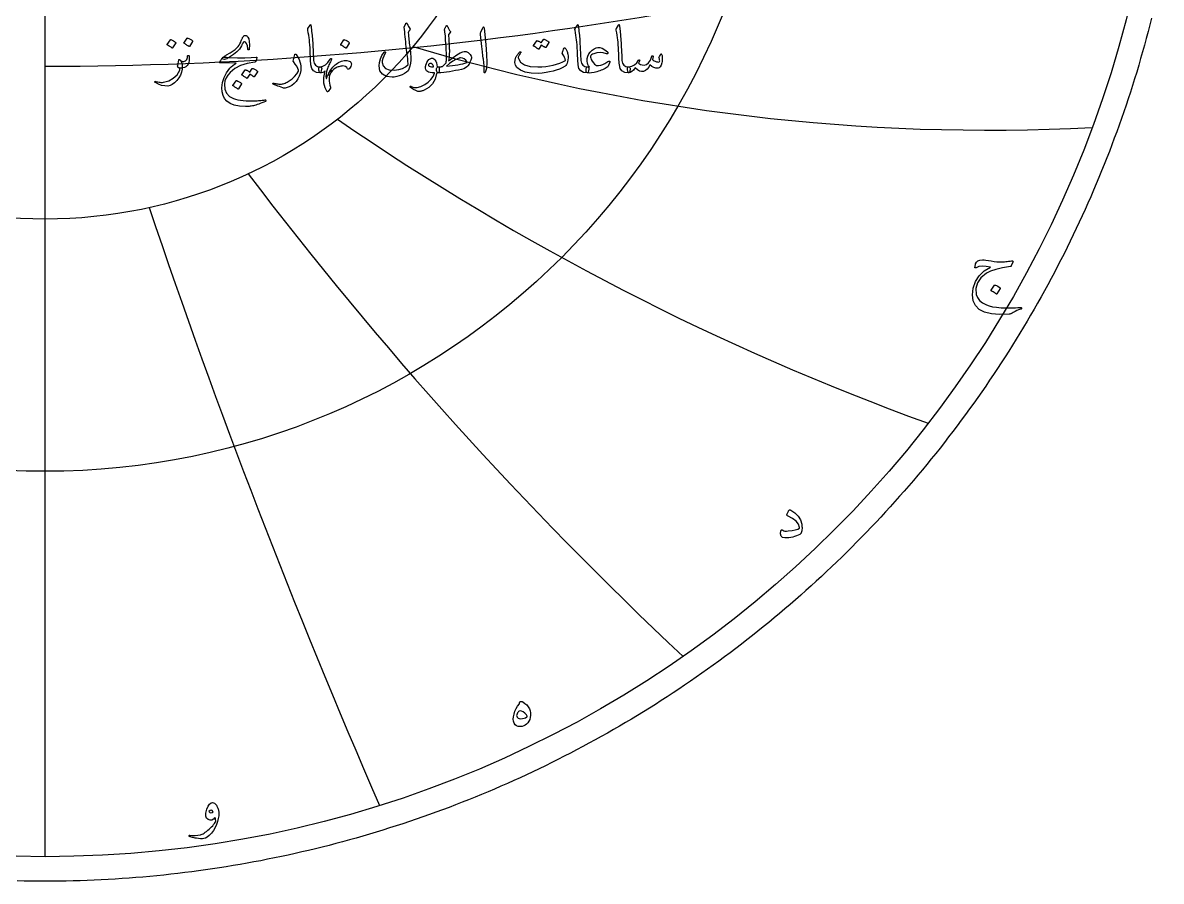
# Model space of a CAD drawing. Header units: millimetres. Extents: x -68 to 68, y -68 to 70.
# Drawn here: x -1.3 to 67, y -68.5 to -16.9 of the extents above; entities that cross this region are included whole.
import ezdxf

# ---------------------------------------------------------------- set-up
doc = ezdxf.new("R2010")
doc.units = ezdxf.units.MM
for name, color, linetype in [('CUT_OUTER', 1, 'Continuous'), ('ENGRAVE', 7, 'Continuous'), ('ENGRAVE_FINE', 8, 'Continuous'), ('TEXT', 5, 'Continuous')]:
    doc.layers.add(name, color=color, linetype=linetype)

msp = doc.modelspace()

# ---------------------------------------------------------------- linework, layer by layer
at = {"layer": 'CUT_OUTER'}
msp.add_lwpolyline([(66.4229, -16.6381), (66.3196, -17.0453), (66.2137, -17.4519), (66.1054, -17.8579), (65.9946, -18.2632), (65.8813, -18.6677), (65.7655, -19.0716), (65.6472, -19.4748), (65.5265, -19.8772), (65.4033, -20.2789), (65.2776, -20.6799), (65.1495, -21.08), (65.0189, -21.4794), (64.8859, -21.8779), (64.7505, -22.2756), (64.6126, -22.6725), (64.4722, -23.0685), (64.3295, -23.4637), (64.1843, -23.858), (64.0367, -24.2513), (63.8867, -24.6438), (63.7343, -25.0354), (63.5795, -25.4259), (63.4222, -25.8156), (63.2627, -26.2042), (63.1007, -26.5919), (62.9363, -26.9786), (62.7696, -27.3643), (62.6005, -27.7489), (62.4291, -28.1325), (62.2553, -28.515), (62.0791, -28.8965), (61.9007, -29.2768), (61.7199, -29.6561), (61.5367, -30.0342), (61.3513, -30.4113), (61.1635, -30.7871), (60.9735, -31.1618), (60.7811, -31.5354), (60.5865, -31.9077), (60.3896, -32.2789), (60.1904, -32.6488), (59.9889, -33.0175), (59.7852, -33.385), (59.5792, -33.7512), (59.371, -34.1161), (59.1605, -34.4798), (58.9479, -34.8421), (58.733, -35.2032), (58.5159, -35.5629), (58.2965, -35.9213), (58.075, -36.2783), (57.8513, -36.634), (57.6255, -36.9882), (57.3974, -37.3411), (57.1672, -37.6926), (56.9349, -38.0427), (56.7004, -38.3913), (56.4638, -38.7385), (56.225, -39.0842), (55.9841, -39.4285), (55.7411, -39.7712), (55.4961, -40.1125), (55.2489, -40.4523), (54.9996, -40.7905), (54.7483, -41.1272), (54.4949, -41.4624), (54.2395, -41.796), (53.982, -42.128), (53.7225, -42.4584), (53.461, -42.7873), (53.1974, -43.1145), (52.9319, -43.4401), (52.6644, -43.764), (52.3948, -44.0864), (52.1233, -44.407), (51.8499, -44.726), (51.5745, -45.0433), (51.2971, -45.3589), (51.0178, -45.6728), (50.7366, -45.985), (50.4535, -46.2954), (50.1685, -46.6042), (49.8816, -46.9111), (49.5928, -47.2163), (49.3022, -47.5197), (49.0097, -47.8213), (48.7153, -48.1211), (48.4191, -48.4191), (48.1211, -48.7153), (47.8213, -49.0097), (47.5197, -49.3022), (47.2163, -49.5928), (46.9111, -49.8816), (46.6042, -50.1685), (46.2954, -50.4535), (45.985, -50.7366), (45.6728, -51.0178), (45.3589, -51.2971), (45.0433, -51.5745), (44.726, -51.8499), (44.407, -52.1233), (44.0864, -52.3948), (43.764, -52.6644), (43.4401, -52.9319), (43.1145, -53.1974), (42.7873, -53.461), (42.4584, -53.7225), (42.128, -53.982), (41.796, -54.2395), (41.4624, -54.4949), (41.1272, -54.7483), (40.7905, -54.9996), (40.4523, -55.2489), (40.1125, -55.4961), (39.7712, -55.7411), (39.4285, -55.9841), (39.0842, -56.225), (38.7385, -56.4638), (38.3913, -56.7004), (38.0427, -56.9349), (37.6926, -57.1672), (37.3411, -57.3974), (36.9882, -57.6255), (36.634, -57.8513), (36.2783, -58.075), (35.9213, -58.2965), (35.5629, -58.5159), (35.2032, -58.733), (34.8421, -58.9479), (34.4798, -59.1605), (34.1161, -59.371), (33.7512, -59.5792), (33.385, -59.7852), (33.0175, -59.9889), (32.6488, -60.1904), (32.2789, -60.3896), (31.9077, -60.5865), (31.5354, -60.7811), (31.1618, -60.9735), (30.7871, -61.1635), (30.4113, -61.3513), (30.0342, -61.5367), (29.6561, -61.7199), (29.2768, -61.9007), (28.8965, -62.0791), (28.515, -62.2553), (28.1325, -62.4291), (27.7489, -62.6005), (27.3643, -62.7696), (26.9786, -62.9363), (26.5919, -63.1007), (26.2042, -63.2627), (25.8156, -63.4222), (25.4259, -63.5795), (25.0354, -63.7343), (24.6438, -63.8867), (24.2513, -64.0367), (23.858, -64.1843), (23.4637, -64.3295), (23.0685, -64.4722), (22.6725, -64.6126), (22.2756, -64.7505), (21.8779, -64.8859), (21.4794, -65.0189), (21.08, -65.1495), (20.6799, -65.2776), (20.2789, -65.4033), (19.8772, -65.5265), (19.4748, -65.6472), (19.0716, -65.7655), (18.6677, -65.8813), (18.2632, -65.9946), (17.8579, -66.1054), (17.4519, -66.2137), (17.0453, -66.3196), (16.6381, -66.4229), (16.2302, -66.5237), (15.8217, -66.6221), (15.4126, -66.7179), (15.003, -66.8112), (14.5927, -66.902), (14.182, -66.9903), (13.7706, -67.076), (13.3588, -67.1593), (12.9465, -67.24), (12.5337, -67.3181), (12.1204, -67.3938), (11.7066, -67.4669), (11.2924, -67.5374), (10.8778, -67.6055), (10.4628, -67.6709), (10.0474, -67.7339), (9.6316, -67.7942), (9.2154, -67.8521), (8.7989, -67.9073), (8.3821, -67.96), (7.9649, -68.0102), (7.5475, -68.0578), (7.1297, -68.1028), (6.7117, -68.1453), (6.2935, -68.1852), (5.875, -68.2225), (5.4563, -68.2573), (5.0373, -68.2895), (4.6182, -68.3191), (4.1989, -68.3461), (3.7795, -68.3706), (3.3599, -68.3925), (2.9402, -68.4118), (2.5204, -68.4286), (2.1005, -68.4428), (1.6805, -68.4544), (1.2604, -68.4634), (0.8403, -68.4698), (0.4202, -68.4737), (0, -68.475), (-0.4202, -68.4737), (-0.8403, -68.4698), (-1.2604, -68.4634), (-1.6805, -68.4544)], dxfattribs=at)
at = {"layer": 'ENGRAVE'}
for points in [[(0, -67), (0, 67)], [(0, -67), (0, 67)], [(0, -67), (0, -28.7086)], [(0, -67), (0, -28.7086)]]:
    msp.add_lwpolyline(points, dxfattribs=at)
for radius in [67, 43.8575, 28.7086]:
    msp.add_circle((0, 0), radius, dxfattribs=at)
for centre, radius, start, end in [((56.6301, 98.0861), 121.4551, 253.472045, 272.936249), ((106.5579, 106.5579), 156.948, 235.453413, 250.051566), ((195.4652, 112.8519), 229.9254, 217.146724, 226.878826), ((435.6332, 116.7276), 453.1281, 198.629219, 203.495269)]:
    msp.add_arc(centre, radius, start, end, dxfattribs=at)
at = {"layer": 'ENGRAVE_FINE'}
msp.add_arc((0, 198.8748), 218.4014, 270, 287.690147, dxfattribs=at)
at = {"layer": 'TEXT'}
for points in [[(15.9085, -17.0572), (15.9163, -17.0452), (15.9235, -17.0372), (15.9302, -17.0332), (15.9365, -17.0332), (15.946, -17.0385), (15.9544, -17.0542), (15.9619, -17.0804), (15.9684, -17.1171), (16.0013, -17.4152), (16.0283, -17.6909), (16.0492, -17.9442), (16.0642, -18.1749), (16.0738, -18.3723), (16.0827, -18.5492), (16.0908, -18.7056), (16.0981, -18.8416), (16.1045, -18.9571), (16.1096, -19.0522), (16.1135, -19.1268), (16.1161, -19.1809), (16.1515, -19.3431), (16.2299, -19.4623), (16.3511, -19.5387), (16.5153, -19.5721), (16.561, -19.5841), (16.5902, -19.612), (16.6029, -19.6559), (16.5991, -19.7158), (16.5804, -19.8101), (16.5602, -19.8775), (16.5385, -19.9179), (16.5153, -19.9314), (16.2843, -19.901), (16.1141, -19.8096), (16.0048, -19.6574), (15.9564, -19.4444), (15.9488, -19.3425), (15.942, -19.2403), (15.9358, -19.1379), (15.9305, -19.0352), (15.9256, -18.9323), (15.921, -18.8291), (15.9166, -18.7257), (15.9125, -18.622), (15.905, -18.4243), (15.8946, -18.2463), (15.8811, -18.088), (15.8646, -17.9494), (15.8452, -17.8163), (15.8227, -17.6745), (15.7973, -17.5239), (15.7688, -17.3646), (15.7651, -17.3359), (15.7658, -17.3097), (15.7711, -17.286), (15.7808, -17.2648)], [(21.6489, -16.9614), (21.6559, -16.9492), (21.6649, -16.9404), (21.6759, -16.9352), (21.6889, -16.9334), (21.7018, -16.9357), (21.7128, -16.9424), (21.7218, -16.9537), (21.7288, -16.9694), (21.7659, -17.0609), (21.8056, -17.14), (21.8478, -17.2066), (21.8924, -17.2608), (21.9057, -17.2802), (21.9094, -17.3027), (21.9037, -17.3282), (21.8884, -17.3566), (21.8787, -17.3703), (21.8695, -17.3835), (21.8608, -17.3963), (21.8525, -17.4085), (21.8448, -17.42), (21.8376, -17.4304), (21.8308, -17.4399), (21.8246, -17.4484), (21.8141, -17.4639), (21.8066, -17.4823), (21.8021, -17.5038), (21.8006, -17.5282), (21.8054, -17.5972), (21.8116, -17.6725), (21.8193, -17.7539), (21.8286, -17.8416), (21.839, -17.9355), (21.8505, -18.0357), (21.863, -18.1421), (21.8765, -18.2548), (21.8916, -18.3672), (21.9049, -18.4728), (21.9165, -18.5718), (21.9264, -18.664), (21.9347, -18.7497), (21.9418, -18.8291), (21.9477, -18.9023), (21.9523, -18.9693), (21.9576, -19.1677), (21.9413, -19.3556), (21.9037, -19.5329), (21.8445, -19.6999), (21.7869, -19.7979), (21.6978, -19.8885), (21.5773, -19.9716), (21.4254, -20.0472), (21.2607, -20.1098), (21.106, -20.1539), (20.9613, -20.1796), (20.8266, -20.1869), (20.4893, -20.1405), (20.2478, -20.0132), (20.1021, -19.8051), (20.0522, -19.5162), (20.0696, -19.3009), (20.126, -19.0901), (20.2213, -18.8838), (20.3555, -18.6819), (20.3658, -18.6702), (20.3765, -18.663), (20.3877, -18.6602), (20.3995, -18.662), (20.4119, -18.6667), (20.4214, -18.6729), (20.4279, -18.6807), (20.4314, -18.6899), (20.4339, -18.7036), (20.4334, -18.7168), (20.4299, -18.7296), (20.4234, -18.7418), (20.3318, -18.9202), (20.2687, -19.0721), (20.234, -19.1976), (20.2278, -19.2967), (20.2944, -19.51), (20.4384, -19.6589), (20.6597, -19.7435), (20.9583, -19.7637), (21.2275, -19.7345), (21.4563, -19.6669), (21.6447, -19.5609), (21.7926, -19.4164), (21.7895, -19.3467), (21.7842, -19.2652), (21.7765, -19.1721), (21.7667, -19.0671), (21.7543, -18.9502), (21.7392, -18.8211), (21.7214, -18.6798), (21.7008, -18.5262), (21.6814, -18.3678), (21.6629, -18.2119), (21.6454, -18.0584), (21.629, -17.9075), (21.6138, -17.759), (21.6, -17.6131), (21.5878, -17.4696), (21.5771, -17.3286), (21.5611, -17.1929), (21.5619, -17.1775), (21.5641, -17.163), (21.5678, -17.1495), (21.5731, -17.137)], [(24.084, -17.1051), (24.0935, -17.0949), (24.102, -17.0881), (24.1095, -17.0849), (24.1159, -17.0851), (24.1237, -17.0886), (24.1309, -17.0951), (24.1377, -17.1046), (24.1439, -17.1171), (24.1692, -17.171), (24.1933, -17.2209), (24.2161, -17.2668), (24.2377, -17.3087), (24.2583, -17.3461), (24.2781, -17.3785), (24.2972, -17.406), (24.3155, -17.4284), (24.329, -17.4469), (24.3335, -17.4664), (24.329, -17.4868), (24.3155, -17.5083), (24.2357, -17.6081), (24.2255, -17.6253), (24.2187, -17.645), (24.2155, -17.6672), (24.2157, -17.6919), (24.2287, -17.8803), (24.2397, -18.0462), (24.2487, -18.1897), (24.2557, -18.3107), (24.2609, -18.4095), (24.2646, -18.4863), (24.2669, -18.5412), (24.2676, -18.5741), (24.2668, -18.6714), (24.2641, -18.7638), (24.2598, -18.8511), (24.2537, -18.9334), (24.2461, -19.0108), (24.2372, -19.0831), (24.2271, -19.1505), (24.2157, -19.2128), (24.4869, -19.0053), (24.7217, -18.8456), (24.9201, -18.7338), (25.082, -18.6699), (25.1541, -18.653), (25.2187, -18.646), (25.2759, -18.649), (25.3255, -18.662), (25.3956, -18.6984), (25.4622, -18.7558), (25.5254, -18.8341), (25.585, -18.9334), (25.5942, -18.9571), (25.598, -18.9843), (25.5962, -19.015), (25.589, -19.0492), (25.5493, -19.1719), (25.5021, -19.2887), (25.4475, -19.3995), (25.3854, -19.5043), (25.325, -19.5716), (25.2397, -19.63), (25.1294, -19.6794), (24.9942, -19.7198), (24.8132, -19.7599), (24.6334, -19.7962), (24.4549, -19.8287), (24.2776, -19.8575), (24.1019, -19.8824), (23.9278, -19.9029), (23.7556, -19.9193), (23.585, -19.9314), (23.5658, -19.9259), (23.5481, -19.9094), (23.5319, -19.882), (23.5172, -19.8436), (23.5042, -19.7964), (23.4972, -19.7508), (23.4962, -19.7066), (23.5012, -19.6639), (23.5124, -19.6268), (23.5301, -19.5991), (23.5543, -19.5809), (23.585, -19.5721), (23.6258, -19.5699), (23.6644, -19.5671), (23.7007, -19.5639), (23.7347, -19.5601), (23.7665, -19.5564), (23.7961, -19.5532), (23.8234, -19.5504), (23.8485, -19.5482), (24.072, -19.3326), (24.074, -19.3232), (24.076, -19.3111), (24.078, -19.2963), (24.08, -19.2787), (24.082, -19.2584), (24.084, -19.2353), (24.086, -19.2095), (24.088, -19.1809), (24.0898, -19.1498), (24.091, -19.1165), (24.0917, -19.081), (24.092, -19.0432), (24.092, -19.0034), (24.092, -18.9619), (24.092, -18.9186), (24.092, -18.8735), (24.0915, -18.8226), (24.09, -18.7618), (24.0875, -18.6909), (24.084, -18.6101), (24.0795, -18.5197), (24.074, -18.4204), (24.0675, -18.3122), (24.0601, -18.1949), (24.0428, -17.9347), (24.0271, -17.7288), (24.0129, -17.5774), (24.0002, -17.4803), (23.99, -17.418), (23.9832, -17.3706), (23.98, -17.3381), (23.9802, -17.3207), (23.9923, -17.2877), (24.0047, -17.2568), (24.0173, -17.2279), (24.0301, -17.2009), (24.0432, -17.1755), (24.0566, -17.151), (24.0702, -17.1276), (24.084, -17.1051)], [(31.9521, -17.0572), (31.9599, -17.0452), (31.9671, -17.0372), (31.9738, -17.0332), (31.9801, -17.0332), (31.9895, -17.0385), (31.998, -17.0542), (32.0055, -17.0804), (32.012, -17.1171), (32.0449, -17.4152), (32.0719, -17.6909), (32.0928, -17.9442), (32.1078, -18.1749), (32.1174, -18.3723), (32.1263, -18.5492), (32.1344, -18.7056), (32.1417, -18.8416), (32.1481, -18.9571), (32.1532, -19.0522), (32.1571, -19.1268), (32.1597, -19.1809), (32.1951, -19.3431), (32.2735, -19.4623), (32.3947, -19.5387), (32.5589, -19.5721), (32.6045, -19.5841), (32.6337, -19.612), (32.6465, -19.6559), (32.6427, -19.7158), (32.624, -19.8101), (32.6038, -19.8775), (32.5821, -19.9179), (32.5589, -19.9314), (32.3279, -19.901), (32.1577, -19.8096), (32.0484, -19.6574), (32, -19.4444), (31.9924, -19.3425), (31.9855, -19.2403), (31.9794, -19.1379), (31.9741, -19.0352), (31.9692, -18.9323), (31.9646, -18.8291), (31.9602, -18.7257), (31.9561, -18.622), (31.9486, -18.4243), (31.9381, -18.2463), (31.9247, -18.088), (31.9082, -17.9494), (31.8887, -17.8163), (31.8663, -17.6745), (31.8408, -17.5239), (31.8124, -17.3646), (31.8087, -17.3359), (31.8094, -17.3097), (31.8146, -17.286), (31.8244, -17.2648)], [(34.4231, -17.0572), (34.4309, -17.0452), (34.4381, -17.0372), (34.4448, -17.0332), (34.4511, -17.0332), (34.4605, -17.0385), (34.469, -17.0542), (34.4765, -17.0804), (34.483, -17.1171), (34.5159, -17.4152), (34.5429, -17.6909), (34.5638, -17.9442), (34.5788, -18.1749), (34.5884, -18.3723), (34.5973, -18.5492), (34.6054, -18.7056), (34.6127, -18.8416), (34.6191, -18.9571), (34.6242, -19.0522), (34.6281, -19.1268), (34.6307, -19.1809), (34.6661, -19.3431), (34.7445, -19.4623), (34.8657, -19.5387), (35.0299, -19.5721), (35.0756, -19.5841), (35.1047, -19.612), (35.1175, -19.6559), (35.1137, -19.7158), (35.095, -19.8101), (35.0748, -19.8775), (35.0531, -19.9179), (35.0299, -19.9314), (34.7989, -19.901), (34.6287, -19.8096), (34.5194, -19.6574), (34.471, -19.4444), (34.4634, -19.3425), (34.4566, -19.2403), (34.4504, -19.1379), (34.4451, -19.0352), (34.4402, -18.9323), (34.4356, -18.8291), (34.4312, -18.7257), (34.4271, -18.622), (34.4196, -18.4243), (34.4092, -18.2463), (34.3957, -18.088), (34.3792, -17.9494), (34.3598, -17.8163), (34.3373, -17.6745), (34.3118, -17.5239), (34.2834, -17.3646), (34.2797, -17.3359), (34.2804, -17.3097), (34.2857, -17.286), (34.2954, -17.2648)], [(10.6112, -19.0691), (10.6349, -19.0413), (10.6621, -19.0137), (10.6928, -18.9864), (10.727, -18.9594), (10.7647, -18.9323), (10.8058, -18.905), (10.8505, -18.8774), (10.8986, -18.8496), (11.1122, -18.7233), (11.2859, -18.6121), (11.4196, -18.5158), (11.5134, -18.4344), (11.586, -18.3543), (11.6481, -18.2697), (11.6998, -18.1807), (11.7409, -18.0871), (11.7588, -18.0403), (11.7764, -17.9958), (11.7937, -17.9535), (11.8108, -17.9135), (11.8274, -17.8762), (11.8432, -17.8421), (11.8583, -17.8113), (11.8727, -17.7837), (11.9044, -17.7366), (11.9395, -17.7029), (11.9782, -17.6827), (12.0204, -17.6759), (12.0615, -17.6827), (12.1012, -17.7029), (12.1394, -17.7366), (12.1761, -17.7837), (12.2217, -17.8915), (12.2509, -18.0472), (12.2636, -18.2508), (12.2599, -18.5023), (12.2574, -18.525), (12.2499, -18.5412), (12.2374, -18.5509), (12.22, -18.5542), (12.202, -18.5507), (12.188, -18.5402), (12.1781, -18.5227), (12.1721, -18.4983), (12.1414, -18.3062), (12.0972, -18.169), (12.0396, -18.0866), (11.9685, -18.0592), (11.9503, -18.0624), (11.9316, -18.0721), (11.9124, -18.0884), (11.8926, -18.1111), (11.8839, -18.1247), (11.8737, -18.1415), (11.862, -18.1616), (11.8487, -18.1849), (11.834, -18.2115), (11.8178, -18.2413), (11.8001, -18.2744), (11.7809, -18.3107), (11.6666, -18.4978), (11.5114, -18.6719), (11.3153, -18.8331), (11.0783, -18.9813), (11.0758, -18.9828), (11.0683, -18.9873), (11.0558, -18.9948), (11.0384, -19.0053), (11.0159, -19.0187), (10.9885, -19.0352), (10.956, -19.0547), (10.9186, -19.0771), (10.8395, -19.1125), (10.7619, -19.123), (10.6858, -19.1086), (10.6112, -19.0691)], [(26.2516, -17.2568), (26.2898, -17.1829), (26.3205, -17.157), (26.3437, -17.179), (26.3594, -17.2488), (26.4512, -18.2268), (26.5059, -18.8271), (26.5181, -19.3067), (26.4879, -19.6654), (26.4153, -19.9034), (26.4021, -19.9229), (26.3904, -19.9334), (26.3801, -19.9349), (26.3714, -19.9274), (26.3644, -19.9157), (26.3594, -19.9005), (26.3564, -19.8817), (26.3554, -19.8595), (26.3554, -19.6866), (26.3474, -19.5033), (26.3315, -19.3094), (26.3075, -19.1051), (26.3023, -19.0517), (26.2866, -18.9075), (26.2604, -18.6724), (26.2237, -18.3466), (26.1359, -17.6241), (26.1339, -17.5856), (26.1359, -17.5502), (26.1419, -17.5178), (26.1518, -17.4883)], [(7.5215, -17.9394), (7.5265, -17.9344), (7.5334, -17.9314), (7.5424, -17.9304), (7.5534, -17.9314), (7.631, -17.9629), (7.7041, -18.0013), (7.7727, -18.0467), (7.8368, -18.0991), (7.8431, -18.1071), (7.8458, -18.1151), (7.8451, -18.123), (7.8408, -18.131), (7.6532, -18.4344), (7.6462, -18.4417), (7.6372, -18.4434), (7.6263, -18.4397), (7.6133, -18.4304), (7.6021, -18.4224), (7.5843, -18.4105), (7.5601, -18.3945), (7.5295, -18.3745), (7.4918, -18.3506), (7.4466, -18.3226), (7.394, -18.2907), (7.3339, -18.2548), (7.3259, -18.2488), (7.3219, -18.2428), (7.3219, -18.2368), (7.3259, -18.2308)], [(8.5274, -17.8436), (8.5324, -17.8386), (8.5394, -17.8356), (8.5484, -17.8346), (8.5594, -17.8356), (8.637, -17.8671), (8.7101, -17.9055), (8.7787, -17.9509), (8.8428, -18.0033), (8.849, -18.0113), (8.8518, -18.0193), (8.851, -18.0272), (8.8468, -18.0352), (8.6592, -18.3386), (8.6522, -18.3458), (8.6432, -18.3476), (8.6322, -18.3438), (8.6193, -18.3346), (8.608, -18.3266), (8.5903, -18.3147), (8.5661, -18.2987), (8.5354, -18.2787), (8.4977, -18.2548), (8.4526, -18.2268), (8.3999, -18.1949), (8.3398, -18.159), (8.3318, -18.153), (8.3278, -18.147), (8.3278, -18.141), (8.3318, -18.135)], [(17.9404, -17.9434), (17.9454, -17.9384), (17.9524, -17.9354), (17.9614, -17.9344), (17.9724, -17.9354), (18.05, -17.9669), (18.1231, -18.0053), (18.1917, -18.0507), (18.2558, -18.1031), (18.262, -18.1111), (18.2648, -18.1191), (18.264, -18.127), (18.2598, -18.135), (18.0722, -18.4384), (18.0652, -18.4456), (18.0562, -18.4474), (18.0452, -18.4436), (18.0322, -18.4344), (18.021, -18.4264), (18.0033, -18.4145), (17.9791, -18.3985), (17.9484, -18.3785), (17.9107, -18.3546), (17.8656, -18.3266), (17.8129, -18.2947), (17.7528, -18.2588), (17.7448, -18.2528), (17.7408, -18.2468), (17.7408, -18.2408), (17.7448, -18.2348)], [(31.2256, -18.4464), (31.2524, -18.4801), (31.277, -18.5172), (31.2993, -18.5579), (31.3194, -18.6021), (31.3372, -18.6495), (31.3528, -18.6999), (31.3662, -18.7533), (31.3773, -18.8097), (31.3917, -18.9229), (31.3952, -19.0352), (31.3878, -19.1465), (31.3693, -19.2568), (31.3414, -19.3551), (31.3054, -19.4344), (31.2615, -19.4948), (31.2096, -19.5362), (31.0449, -19.6233), (30.8703, -19.7009), (30.6857, -19.769), (30.4911, -19.8276), (30.2865, -19.8763), (30.0719, -19.9144), (29.8474, -19.9421), (29.6128, -19.9593), (29.1732, -19.9548), (28.8125, -19.8935), (28.5305, -19.7752), (28.3274, -19.6001), (28.2441, -19.4631), (28.2057, -19.3156), (28.2122, -19.1577), (28.2636, -18.9893), (28.2809, -18.953), (28.301, -18.9159), (28.3238, -18.8781), (28.3494, -18.8396), (28.3777, -18.8003), (28.4088, -18.7603), (28.4426, -18.7195), (28.4791, -18.6779), (28.4914, -18.6662), (28.5041, -18.659), (28.5173, -18.6562), (28.531, -18.658), (28.5403, -18.6615), (28.548, -18.6679), (28.5542, -18.6774), (28.559, -18.6899), (28.5612, -18.7016), (28.56, -18.7129), (28.5552, -18.7236), (28.547, -18.7338), (28.5128, -18.7745), (28.4821, -18.8166), (28.4549, -18.8603), (28.4312, -18.9055), (28.415, -18.9486), (28.4063, -18.9903), (28.405, -19.0305), (28.4113, -19.0691), (28.536, -19.2949), (28.7705, -19.4534), (29.1148, -19.5444), (29.5689, -19.5681), (29.8186, -19.5585), (30.0564, -19.5377), (30.2826, -19.5056), (30.4971, -19.4623), (30.7, -19.4078), (30.8918, -19.3421), (31.0723, -19.2651), (31.2416, -19.1769), (31.2251, -19.0946), (31.1877, -19.0033), (31.1293, -18.903), (31.0499, -18.7937), (31.0474, -18.7832), (31.0479, -18.7638), (31.0514, -18.7353), (31.0579, -18.6979), (31.0597, -18.6941), (31.0609, -18.6909), (31.0617, -18.6882), (31.0619, -18.6859), (31.0749, -18.635), (31.0939, -18.5781), (31.1188, -18.5153), (31.1497, -18.4464), (31.1635, -18.4254), (31.1807, -18.4184), (31.2014, -18.4254), (31.2256, -18.4464)], [(29.9242, -17.9155), (29.9292, -17.9105), (29.9362, -17.9075), (29.9452, -17.9065), (29.9561, -17.9075), (29.9954, -17.9222), (30.0335, -17.9384), (30.0703, -17.9561), (30.1058, -17.9753), (30.1404, -17.9963), (30.1742, -18.0193), (30.2073, -18.0442), (30.2396, -18.0711), (30.2458, -18.0794), (30.2486, -18.0881), (30.2478, -18.0973), (30.2436, -18.1071), (30.052, -18.4105), (30.0467, -18.4145), (30.039, -18.4145), (30.0288, -18.4105), (30.016, -18.4025), (30.0073, -18.3951), (29.9931, -18.385), (29.9734, -18.3722), (29.9482, -18.3566), (29.9172, -18.338), (29.8803, -18.3162), (29.8374, -18.2911), (29.7885, -18.2628), (29.6368, -18.4983), (29.6298, -18.5055), (29.6208, -18.5073), (29.6098, -18.5035), (29.5969, -18.4943), (29.5856, -18.4863), (29.5679, -18.4743), (29.5437, -18.4584), (29.513, -18.4384), (29.4754, -18.4145), (29.4302, -18.3865), (29.3776, -18.3546), (29.3174, -18.3186), (29.3112, -18.3127), (29.3085, -18.3067), (29.3092, -18.3007), (29.3134, -18.2947), (29.5091, -18.0033), (29.514, -17.9983), (29.521, -17.9953), (29.53, -17.9943), (29.541, -17.9953), (29.5744, -18.0062), (29.6069, -18.0188), (29.6383, -18.0331), (29.6687, -18.0492), (29.6982, -18.0668), (29.7266, -18.0856), (29.7541, -18.1057), (29.7805, -18.127)], [(33.9042, -19.2807), (33.7964, -19.5202), (33.7827, -19.5439), (33.7694, -19.5631), (33.7567, -19.5779), (33.7445, -19.5881), (33.6824, -19.6306), (33.6158, -19.6704), (33.5446, -19.7075), (33.4691, -19.7418), (33.3892, -19.7738), (33.3054, -19.8041), (33.2176, -19.8327), (33.1257, -19.8595), (32.9541, -19.9015), (32.8024, -19.9274), (32.6707, -19.9374), (32.5589, -19.9314), (32.5162, -19.9119), (32.488, -19.8735), (32.4743, -19.8161), (32.4751, -19.7398), (32.4853, -19.6709), (32.5, -19.62), (32.5192, -19.5871), (32.5429, -19.5721), (32.5469, -19.5721), (32.5509, -19.5721), (32.5549, -19.5721), (32.5589, -19.5721), (32.5886, -19.5751), (32.6178, -19.5761), (32.6465, -19.5751), (32.6747, -19.5721), (32.6263, -19.5005), (32.5888, -19.4214), (32.5624, -19.3348), (32.5469, -19.2408), (32.5447, -19.0724), (32.5739, -18.9224), (32.6345, -18.7909), (32.7266, -18.6779), (32.8451, -18.5724), (32.9611, -18.4913), (33.0746, -18.4347), (33.1856, -18.4025), (33.3054, -18.4027), (33.4411, -18.4474), (33.5928, -18.5365), (33.7605, -18.6699), (33.7794, -18.6906), (33.7884, -18.7129), (33.7874, -18.7366), (33.7764, -18.7618), (33.7607, -18.7812), (33.7415, -18.7917), (33.7188, -18.7932), (33.6926, -18.7857), (33.5047, -18.7313), (33.3164, -18.7119), (33.1275, -18.7273), (32.9381, -18.7777), (32.863, -18.8094), (32.8054, -18.8446), (32.7652, -18.8833), (32.7425, -18.9254), (32.737, -18.9788), (32.7525, -19.0472), (32.7889, -19.1305), (32.8463, -19.2288), (32.9162, -19.3281), (32.982, -19.4025), (33.0439, -19.4519), (33.1018, -19.4763), (33.2278, -19.4888), (33.3543, -19.4743), (33.4813, -19.4329), (33.6088, -19.3645), (33.7245, -19.2847), (33.7844, -19.2468), (33.8323, -19.2248), (33.8682, -19.2188), (33.8922, -19.2288), (33.9019, -19.241), (33.9072, -19.2538), (33.9079, -19.267), (33.9042, -19.2807)], [(8.0963, -19.149), (8.1415, -19.2086), (8.1771, -19.2677), (8.2033, -19.3264), (8.2201, -19.3845), (8.2295, -19.4464), (8.234, -19.5202), (8.2335, -19.606), (8.228, -19.7039), (8.1944, -19.8877), (8.1292, -20.0641), (8.0327, -20.233), (7.9047, -20.3945), (7.764, -20.5332), (7.6293, -20.634), (7.5005, -20.6968), (7.3778, -20.7218), (7.1794, -20.7148), (6.9876, -20.6779), (6.8022, -20.611), (6.6233, -20.5142), (6.6108, -20.506), (6.6013, -20.4972), (6.5948, -20.488), (6.5914, -20.4783), (6.5906, -20.4671), (6.5923, -20.4573), (6.5966, -20.4491), (6.6033, -20.4424), (6.6136, -20.4379), (6.6243, -20.4364), (6.6355, -20.4379), (6.6472, -20.4424), (6.7137, -20.4607), (6.7775, -20.4758), (6.8385, -20.4876), (6.8967, -20.4963), (6.9525, -20.5014), (7.006, -20.5027), (7.0573, -20.5004), (7.1063, -20.4943), (7.4269, -20.4024), (7.6981, -20.2507), (7.9199, -20.0392), (8.0923, -19.7677), (8.0941, -19.7592), (8.0953, -19.7458), (8.0961, -19.7273), (8.0963, -19.7039), (8.0898, -19.6856), (8.0704, -19.6629), (8.0379, -19.6357), (7.9925, -19.6041), (7.9726, -19.5796), (7.9606, -19.5502), (7.9566, -19.5157), (7.9606, -19.4763), (8.0205, -19.1729), (8.0327, -19.134), (8.0494, -19.117), (8.0706, -19.122), (8.0963, -19.149)], [(8.5953, -18.8815), (8.6148, -18.8845), (8.6292, -18.8935), (8.6387, -18.9085), (8.6432, -18.9294), (8.6514, -19.0686), (8.6442, -19.1949), (8.6215, -19.3082), (8.5833, -19.4084), (8.5289, -19.4928), (8.4576, -19.5581), (8.3693, -19.6046), (8.264, -19.632), (8.1901, -19.6407), (8.1203, -19.639), (8.0544, -19.6268), (7.9925, -19.6041), (7.9711, -19.5871), (7.9586, -19.5601), (7.9551, -19.5232), (7.9606, -19.4763), (8.0205, -19.1729), (8.0252, -19.15), (8.0314, -19.133), (8.0392, -19.122), (8.0484, -19.117), (8.0586, -19.1175), (8.0694, -19.123), (8.0806, -19.1335), (8.0923, -19.149), (8.1225, -19.1829), (8.1612, -19.2089), (8.2083, -19.2268), (8.264, -19.2368), (8.3219, -19.2373), (8.3757, -19.2268), (8.4256, -19.2054), (8.4716, -19.1729), (8.5112, -19.128), (8.5384, -19.0731), (8.5531, -19.0083), (8.5554, -18.9334), (8.5579, -18.9107), (8.5654, -18.8945), (8.5778, -18.8848), (8.5953, -18.8815)], [(11.0424, -19.0013), (11.5546, -19.0192), (11.9974, -19.0212), (12.3709, -19.0073), (12.6751, -18.9773), (12.6844, -18.9762), (12.6925, -18.9768), (12.6994, -18.9792), (12.705, -18.9833), (12.7091, -18.9889), (12.7115, -18.9958), (12.7121, -19.0039), (12.711, -19.0132), (12.7031, -19.0497), (12.6955, -19.0831), (12.6882, -19.1135), (12.681, -19.141), (12.6742, -19.1654), (12.6676, -19.1869), (12.6612, -19.2054), (12.6551, -19.2208), (12.6421, -19.2455), (12.6272, -19.2637), (12.6102, -19.2755), (12.5912, -19.2807), (12.1302, -19.3643), (11.729, -19.4953), (11.3877, -19.6737), (11.1062, -19.8995), (10.964, -20.0619), (10.8607, -20.2338), (10.7964, -20.4152), (10.7709, -20.606), (10.7954, -20.9057), (10.8927, -21.1499), (11.0628, -21.3388), (11.3058, -21.4723), (11.4318, -21.5127), (11.5703, -21.5461), (11.7212, -21.5726), (11.8847, -21.592), (12.0603, -21.6048), (12.2479, -21.611), (12.4475, -21.6107), (12.6591, -21.604), (12.7343, -21.5998), (12.8083, -21.595), (12.881, -21.5898), (12.9525, -21.5841), (13.0222, -21.5778), (13.0897, -21.5711), (13.155, -21.5638), (13.218, -21.5561), (13.2372, -21.5551), (13.2509, -21.5601), (13.2591, -21.5711), (13.2619, -21.588), (13.2604, -21.6078), (13.2559, -21.623), (13.2484, -21.6337), (13.2379, -21.6399), (13.1252, -21.6876), (13.0184, -21.7308), (12.9176, -21.7694), (12.8228, -21.8036), (12.7342, -21.8335), (12.6521, -21.8595), (12.5765, -21.8815), (12.5074, -21.8994), (12.4424, -21.9126), (12.3792, -21.9244), (12.3177, -21.9346), (12.2579, -21.9433), (12.1996, -21.9501), (12.1426, -21.9543), (12.0869, -21.9561), (12.0324, -21.9553), (11.6601, -21.9264), (11.3497, -21.8635), (11.1012, -21.7667), (10.9146, -21.6359), (10.7776, -21.4725), (10.6821, -21.2817), (10.6279, -21.0634), (10.6152, -20.8176), (10.6544, -20.5127), (10.748, -20.2168), (10.8959, -19.9299), (11.0982, -19.652), (11.1773, -19.5679), (11.2669, -19.4873), (11.367, -19.4102), (11.4775, -19.3366), (10.5114, -19.3286), (10.4882, -19.3186), (10.4785, -19.3007), (10.4822, -19.2747), (10.4995, -19.2408), (10.5319, -19.1914), (10.5613, -19.147), (10.5878, -19.1076), (10.6112, -19.0731), (10.6317, -19.0439), (10.6492, -19.0202), (10.6636, -19.002), (10.6751, -18.9893), (10.701, -18.987), (10.7709, -18.9883), (10.8847, -18.993), (11.0424, -19.0013)], [(14.9904, -18.8176), (14.9926, -18.8104), (14.9954, -18.8047), (14.9986, -18.8004), (15.0024, -18.7977), (15.0136, -18.7967), (15.0273, -18.8017), (15.0435, -18.8127), (15.0622, -18.8296), (15.1351, -18.9162), (15.198, -19.0162), (15.2509, -19.1298), (15.2938, -19.2568), (15.3272, -19.3935), (15.3477, -19.5282), (15.3551, -19.6609), (15.3497, -19.7917), (15.3142, -19.9638), (15.2558, -20.129), (15.1745, -20.2872), (15.0702, -20.4384), (14.9455, -20.5753), (14.8028, -20.6869), (14.6421, -20.7729), (14.4634, -20.8336), (14.4155, -20.8438), (14.3676, -20.8465), (14.3197, -20.8418), (14.2718, -20.8296), (14.1614, -20.791), (14.0618, -20.7552), (13.9728, -20.7222), (13.8946, -20.6919), (13.8274, -20.6643), (13.7713, -20.6395), (13.7266, -20.6174), (13.693, -20.598), (13.686, -20.5921), (13.681, -20.5861), (13.678, -20.5801), (13.677, -20.5741), (13.6778, -20.5664), (13.68, -20.5591), (13.6838, -20.5524), (13.689, -20.5461), (13.6957, -20.5414), (13.704, -20.5392), (13.7137, -20.5394), (13.7249, -20.5422), (13.7933, -20.5605), (13.8587, -20.5756), (13.921, -20.5874), (13.9804, -20.596), (14.0373, -20.6014), (14.0922, -20.6035), (14.1451, -20.6024), (14.196, -20.598), (14.2468, -20.5899), (14.2993, -20.5776), (14.3535, -20.561), (14.4096, -20.5402), (14.4673, -20.5148), (14.5268, -20.4848), (14.5881, -20.45), (14.6511, -20.4104), (14.828, -20.2832), (14.9794, -20.145), (15.1054, -19.9958), (15.2059, -19.8356), (15.2124, -19.8226), (15.2159, -19.8076), (15.2164, -19.7907), (15.2139, -19.7717), (15.172, -19.6597), (15.1061, -19.5352), (15.0163, -19.3982), (14.9026, -19.2488), (14.8976, -19.2393), (14.8946, -19.2308), (14.8936, -19.2233), (14.8946, -19.2168)], [(17.154, -19.8995), (17.1101, -19.9938), (17.0782, -20.0931), (17.0582, -20.1974), (17.0502, -20.3066), (17.0537, -20.4204), (17.0682, -20.5382), (17.0936, -20.6599), (17.1301, -20.7857), (17.1346, -20.8024), (17.136, -20.8166), (17.1346, -20.8283), (17.1301, -20.8376), (16.9864, -21.0411), (16.9731, -21.0559), (16.9614, -21.0641), (16.9512, -21.0659), (16.9424, -21.0611), (16.8057, -20.8268), (16.7389, -20.5392), (16.7418, -20.1981), (16.8147, -19.8036), (16.7451, -19.8595), (16.672, -19.8995), (16.5954, -19.9234), (16.5153, -19.9314), (16.4981, -19.9262), (16.4824, -19.9104), (16.4681, -19.8842), (16.4554, -19.8476), (16.4482, -19.8255), (16.4424, -19.8032), (16.4382, -19.7806), (16.4355, -19.7577), (16.4335, -19.7349), (16.4315, -19.7123), (16.4295, -19.69), (16.4275, -19.6679), (16.43, -19.6275), (16.4454, -19.5981), (16.4739, -19.5796), (16.5153, -19.5721), (16.6782, -19.5357), (16.8317, -19.4464), (16.9756, -19.3042), (17.1101, -19.1091), (17.1283, -19.0844), (17.147, -19.0701), (17.1662, -19.0664), (17.1859, -19.0731), (17.2004, -19.0859), (17.2079, -19.1001), (17.2084, -19.1158), (17.2019, -19.133), (17.1666, -19.1954), (17.1326, -19.2588), (17.0997, -19.3231), (17.0682, -19.3885), (17.0379, -19.4549), (17.0088, -19.5222), (16.981, -19.5906), (16.9544, -19.6599), (16.8955, -19.8488), (16.8626, -20.0122), (16.8556, -20.1502), (16.8746, -20.2627), (16.8763, -20.2662), (16.8776, -20.2687), (16.8783, -20.2702), (16.8786, -20.2707), (16.8788, -20.2702), (16.8796, -20.2687), (16.8808, -20.2662), (16.8826, -20.2627), (16.9069, -20.2055), (16.932, -20.1495), (16.9578, -20.0947), (16.9844, -20.0412), (17.0119, -19.9887), (17.0407, -19.9369), (17.0708, -19.8859), (17.1021, -19.8356), (17.1248, -19.8007), (17.145, -19.7797), (17.1627, -19.7727), (17.178, -19.7797), (17.1854, -19.7947), (17.184, -19.8196), (17.1735, -19.8545), (17.154, -19.8995)], [(23.5052, -19.9753), (23.4116, -20.3039), (23.2547, -20.5791), (23.0344, -20.8009), (22.7507, -20.9693), (22.711, -20.9864), (22.6719, -21.0017), (22.6332, -21.0153), (22.595, -21.0272), (22.5576, -21.037), (22.5212, -21.0446), (22.4857, -21.05), (22.4513, -21.0531), (22.3655, -21.0409), (22.2517, -20.9962), (22.11, -20.9191), (21.9403, -20.8096), (21.9221, -20.7939), (21.9114, -20.7787), (21.9082, -20.764), (21.9124, -20.7497), (21.9219, -20.7388), (21.9344, -20.7338), (21.9498, -20.7348), (21.9683, -20.7418), (22.1447, -20.7989), (22.3425, -20.7986), (22.5618, -20.741), (22.8026, -20.626), (22.9992, -20.4925), (23.1619, -20.3356), (23.2906, -20.1552), (23.3854, -19.9514), (23.3847, -19.9441), (23.3824, -19.9384), (23.3787, -19.9341), (23.3734, -19.9314), (23.236, -19.9234), (23.119, -19.9074), (23.0224, -19.8835), (22.9463, -19.8516), (22.8874, -19.8022), (22.8505, -19.7338), (22.8355, -19.6465), (22.8425, -19.5402), (22.8448, -19.5261), (22.8475, -19.5117), (22.8508, -19.4971), (22.8545, -19.4823), (22.8587, -19.467), (22.8635, -19.4509), (22.8687, -19.434), (22.8745, -19.4164), (22.9214, -19.3024), (22.9782, -19.2079), (23.0451, -19.1328), (23.122, -19.0771), (23.2005, -19.0467), (23.2727, -19.0472), (23.3383, -19.0786), (23.3974, -19.141), (23.449, -19.2278), (23.4882, -19.3286), (23.5149, -19.4434), (23.5291, -19.5721), (23.537, -19.572), (23.5446, -19.5716), (23.552, -19.571), (23.5591, -19.5701), (23.5662, -19.5692), (23.5735, -19.5686), (23.5812, -19.5683), (23.589, -19.5681), (23.616, -19.5739), (23.6369, -19.5911), (23.6519, -19.6198), (23.6609, -19.6599), (23.6646, -19.7041), (23.6639, -19.7488), (23.6586, -19.7939), (23.6489, -19.8396), (23.6362, -19.8797), (23.6219, -19.9084), (23.6062, -19.9257), (23.589, -19.9314), (23.5132, -19.9314), (23.5127, -19.9386), (23.5112, -19.9484), (23.5087, -19.9606), (23.5052, -19.9753)], [(24.9423, -19.0292), (24.9221, -19.03), (24.9014, -19.0322), (24.8802, -19.036), (24.8584, -19.0412), (24.6623, -19.1183), (24.4692, -19.2258), (24.2791, -19.3638), (24.092, -19.5322), (24.2789, -19.5147), (24.4563, -19.4943), (24.6242, -19.4708), (24.7826, -19.4444), (24.9315, -19.4147), (25.071, -19.3815), (25.201, -19.3448), (25.3215, -19.3047), (25.3327, -19.2999), (25.3385, -19.2937), (25.3387, -19.2859), (25.3335, -19.2767), (25.2477, -19.1714), (25.1539, -19.0951), (25.0521, -19.0477), (24.9423, -19.0292)], [(36.966, -18.7937), (36.9747, -18.7877), (36.9849, -18.7897), (36.9967, -18.7997), (37.0099, -18.8176), (37.0241, -18.8481), (37.0348, -18.8915), (37.0421, -18.9479), (37.0458, -19.0172), (37.0471, -19.0961), (37.0428, -19.1729), (37.0331, -19.2478), (37.0179, -19.3206), (36.9735, -19.4623), (36.9241, -19.5641), (36.8697, -19.626), (36.8103, -19.648), (36.6698, -19.6397), (36.5398, -19.6031), (36.4203, -19.5379), (36.3113, -19.4444), (36.2365, -19.5918), (36.1476, -19.7068), (36.0448, -19.7894), (35.9281, -19.8396), (35.8056, -19.8506), (35.6816, -19.8196), (35.5561, -19.7468), (35.4291, -19.632), (35.3263, -19.763), (35.2255, -19.8565), (35.1267, -19.9127), (35.0299, -19.9314), (35.0104, -19.9204), (34.992, -19.8875), (34.9745, -19.8326), (34.958, -19.7557), (34.9521, -19.6799), (34.962, -19.624), (34.988, -19.5881), (35.0299, -19.5721), (35.214, -19.5305), (35.3752, -19.4494), (35.5134, -19.3289), (35.6287, -19.1689), (35.6349, -19.1602), (35.6417, -19.154), (35.6489, -19.1502), (35.6566, -19.149), (35.6661, -19.15), (35.6746, -19.153), (35.6821, -19.158), (35.6886, -19.1649), (35.6923, -19.1864), (35.6836, -19.2228), (35.6624, -19.2742), (35.6287, -19.3406), (35.6729, -19.3917), (35.7415, -19.4294), (35.8345, -19.4536), (35.952, -19.4643), (36.0985, -19.4336), (36.2265, -19.3336), (36.336, -19.1642), (36.4271, -18.9254), (36.4316, -18.9132), (36.4371, -18.9045), (36.4435, -18.8992), (36.451, -18.8975), (36.4623, -18.8985), (36.472, -18.9015), (36.4802, -18.9065), (36.487, -18.9134), (36.4919, -18.9234), (36.4949, -18.9334), (36.4959, -18.9434), (36.4949, -18.9534), (36.455, -19.121), (36.5017, -19.1624), (36.5578, -19.1989), (36.6234, -19.2303), (36.6985, -19.2568), (36.7716, -19.274), (36.8273, -19.2777), (36.8654, -19.268), (36.8861, -19.2448), (36.8929, -19.2094), (36.8891, -19.159), (36.8749, -19.0936), (36.8502, -19.0132), (36.8545, -18.9905), (36.8752, -18.9464), (36.9123, -18.8808), (36.966, -18.7937)], [(12.4276, -19.6679), (12.4326, -19.6629), (12.4395, -19.6599), (12.4485, -19.6589), (12.4595, -19.6599), (12.4988, -19.6747), (12.5368, -19.6909), (12.5736, -19.7086), (12.6092, -19.7278), (12.6437, -19.7488), (12.6776, -19.7717), (12.7106, -19.7967), (12.7429, -19.8236), (12.7492, -19.8318), (12.7519, -19.8406), (12.7512, -19.8498), (12.7469, -19.8595), (12.5553, -20.1629), (12.5501, -20.1669), (12.5423, -20.1669), (12.5321, -20.1629), (12.5194, -20.1549), (12.5106, -20.1476), (12.4964, -20.1375), (12.4767, -20.1246), (12.4515, -20.109), (12.4206, -20.0904), (12.3836, -20.0686), (12.3407, -20.0435), (12.2918, -20.0152), (12.1401, -20.2507), (12.1332, -20.258), (12.1242, -20.2597), (12.1132, -20.256), (12.1002, -20.2468), (12.089, -20.2388), (12.0713, -20.2268), (12.0471, -20.2108), (12.0164, -20.1909), (11.9787, -20.1669), (11.9336, -20.139), (11.8809, -20.107), (11.8208, -20.0711), (11.8145, -20.0651), (11.8118, -20.0591), (11.8126, -20.0531), (11.8168, -20.0472), (12.0124, -19.7557), (12.0174, -19.7508), (12.0244, -19.7478), (12.0334, -19.7468), (12.0443, -19.7478), (12.0778, -19.7586), (12.1102, -19.7712), (12.1416, -19.7856), (12.1721, -19.8017), (12.2015, -19.8192), (12.23, -19.8381), (12.2574, -19.8582), (12.2839, -19.8795)], [(18.16, -19.6839), (18.1083, -19.6031), (18.0412, -19.5482), (17.9586, -19.5192), (17.8606, -19.5162), (17.8049, -19.5233), (17.7498, -19.5327), (17.6952, -19.5443), (17.641, -19.5581), (17.5874, -19.5747), (17.5342, -19.5946), (17.4816, -19.6177), (17.4295, -19.644), (17.3401, -19.7039), (17.2558, -19.7877), (17.1765, -19.8955), (17.1021, -20.0272), (17.0809, -20.0569), (17.0612, -20.0741), (17.043, -20.0788), (17.0263, -20.0711), (17.0123, -20.0556), (17.0063, -20.0372), (17.0083, -20.0157), (17.0183, -19.9913), (17.0335, -19.9591), (17.0472, -19.9304), (17.0595, -19.9052), (17.0702, -19.8835), (17.0797, -19.865), (17.0881, -19.8496), (17.0956, -19.8371), (17.1021, -19.8276), (17.1607, -19.7393), (17.2209, -19.6579), (17.2825, -19.5836), (17.3456, -19.5162), (17.4102, -19.4556), (17.4764, -19.4015), (17.544, -19.3538), (17.6131, -19.3126), (17.7905, -19.2321), (17.9554, -19.1899), (18.1078, -19.1861), (18.2478, -19.2208), (18.3074, -19.251), (18.3506, -19.2897), (18.3773, -19.3368), (18.3875, -19.3925), (18.3815, -19.4683), (18.3596, -19.5402), (18.3217, -19.608), (18.2678, -19.6719), (18.2326, -19.6996), (18.2029, -19.7108), (18.1787, -19.7056), (18.16, -19.6839)], [(23.3136, -19.5282), (23.2717, -19.4551), (23.2257, -19.4035), (23.1758, -19.3733), (23.122, -19.3645), (23.0898, -19.373), (23.0611, -19.3865), (23.0359, -19.405), (23.0142, -19.4284), (23.0072, -19.4409), (23.0062, -19.4544), (23.0112, -19.4688), (23.0222, -19.4843), (23.0633, -19.5205), (23.123, -19.5452), (23.201, -19.5584), (23.2976, -19.5601), (23.3076, -19.5581), (23.3136, -19.5522), (23.3156, -19.5422), (23.3136, -19.5282)], [(11.4695, -20.3984), (11.4745, -20.3935), (11.4815, -20.3905), (11.4905, -20.3895), (11.5014, -20.3905), (11.579, -20.4219), (11.6521, -20.4603), (11.7207, -20.5057), (11.7849, -20.5581), (11.7911, -20.5661), (11.7938, -20.5741), (11.7931, -20.5821), (11.7889, -20.5901), (11.6012, -20.8934), (11.5942, -20.9007), (11.5853, -20.9024), (11.5743, -20.8987), (11.5613, -20.8895), (11.5501, -20.8815), (11.5324, -20.8695), (11.5082, -20.8535), (11.4775, -20.8336), (11.4398, -20.8096), (11.3946, -20.7817), (11.342, -20.7497), (11.2819, -20.7138), (11.2739, -20.7078), (11.2699, -20.7018), (11.2699, -20.6958), (11.2739, -20.6899)], [(58.0934, -31.2972), (57.9912, -31.5271), (57.9819, -31.5423), (57.971, -31.5538), (57.9585, -31.5615), (57.9444, -31.5655), (57.472, -31.64), (57.0768, -31.7315), (56.7588, -31.8401), (56.5179, -31.9657), (56.1802, -32.2412), (55.9633, -32.5438), (55.8673, -32.8735), (55.892, -33.2304), (55.9671, -33.4236), (56.0943, -33.5944), (56.2736, -33.7429), (56.5052, -33.8691), (56.6678, -33.9255), (56.8703, -33.9713), (57.1127, -34.0064), (57.3951, -34.0309), (57.5452, -34.0381), (57.6932, -34.0426), (57.839, -34.0445), (57.9827, -34.0437), (58.1238, -34.0405), (58.2616, -34.0351), (58.3963, -34.0277), (58.5278, -34.0181), (58.5586, -34.016), (58.5831, -34.0181), (58.6012, -34.0245), (58.6129, -34.0351), (58.6193, -34.0482), (58.6214, -34.0618), (58.6193, -34.0759), (58.6129, -34.0905), (58.6083, -34.0983), (58.6028, -34.1049), (58.5966, -34.1101), (58.5895, -34.1139), (58.5819, -34.1172), (58.5741, -34.1208), (58.5659, -34.1247), (58.5576, -34.1288), (58.4349, -34.1679), (58.3266, -34.2087), (58.2326, -34.251), (58.153, -34.2949), (58.1021, -34.3266), (58.0556, -34.3534), (58.0137, -34.3755), (57.9763, -34.3928), (57.944, -34.4061), (57.9173, -34.4162), (57.8961, -34.4232), (57.8805, -34.4269), (57.2982, -34.4484), (56.8032, -34.4067), (56.3955, -34.3015), (56.0751, -34.1331), (55.8436, -33.9021), (55.7068, -33.6136), (55.6647, -33.2676), (55.7174, -32.8642), (55.8569, -32.4578), (56.0751, -32.1116), (56.3721, -31.8255), (56.7479, -31.5995), (56.4818, -31.5487), (56.2497, -31.5367), (56.0517, -31.5636), (55.8878, -31.6293), (55.8734, -31.6347), (55.8601, -31.6379), (55.8478, -31.6389), (55.8367, -31.6379), (55.8273, -31.6344), (55.8207, -31.6283), (55.8167, -31.6195), (55.8154, -31.608), (55.8212, -31.5551), (55.8303, -31.5027), (55.8425, -31.4508), (55.8579, -31.3994), (55.9122, -31.2996), (55.9985, -31.2259), (56.1166, -31.1782), (56.2667, -31.1567), (56.3617, -31.1575), (56.4807, -31.1684), (56.6236, -31.1894), (56.7905, -31.2206), (56.9627, -31.2517), (57.1215, -31.2727), (57.2671, -31.2836), (57.3994, -31.2844), (57.463, -31.2816), (57.5303, -31.2775), (57.6014, -31.2721), (57.6761, -31.2653), (57.7547, -31.2569), (57.8369, -31.2466), (57.9228, -31.2345), (58.0125, -31.2206), (58.0639, -31.219), (58.0945, -31.2312), (58.1043, -31.2573), (58.0934, -31.2972)], [(56.9949, -32.6768), (57.0002, -32.6715), (57.0076, -32.6683), (57.0172, -32.6672), (57.0289, -32.6683), (57.1117, -32.7018), (57.1897, -32.7428), (57.2628, -32.7913), (57.3312, -32.8471), (57.3379, -32.8557), (57.3408, -32.8642), (57.34, -32.8727), (57.3355, -32.8812), (57.1354, -33.2048), (57.1279, -33.2125), (57.1183, -33.2144), (57.1066, -33.2104), (57.0928, -33.2006), (57.0808, -33.192), (57.0619, -33.1793), (57.0361, -33.1622), (57.0034, -33.1409), (56.9632, -33.1154), (56.915, -33.0856), (56.8589, -33.0515), (56.7947, -33.0132), (56.7862, -33.0068), (56.7819, -33.0004), (56.7819, -32.994), (56.7862, -32.9877)], [(44.5346, -46.4614), (44.5515, -46.4107), (44.5681, -46.3651), (44.5845, -46.3245), (44.6006, -46.289), (44.6162, -46.2582), (44.6309, -46.232), (44.6449, -46.2103), (44.6581, -46.1932), (44.6786, -46.1767), (44.7017, -46.1697), (44.7275, -46.1724), (44.756, -46.1846), (45.008, -46.3536), (45.2021, -46.5498), (45.338, -46.7731), (45.416, -47.0235), (45.4269, -47.0951), (45.4341, -47.1651), (45.4376, -47.2335), (45.4373, -47.3003), (45.4331, -47.3649), (45.4245, -47.4269), (45.4118, -47.4863), (45.3947, -47.543), (45.3796, -47.5733), (45.3596, -47.6005), (45.3348, -47.6244), (45.3053, -47.6452), (45.2036, -47.6949), (45.0988, -47.7378), (44.9907, -47.7737), (44.8795, -47.8027), (44.7656, -47.8253), (44.6496, -47.8421), (44.5314, -47.853), (44.4111, -47.8581), (44.2685, -47.8341), (44.1812, -47.7537), (44.1492, -47.617), (44.1727, -47.4237), (44.1806, -47.4027), (44.1918, -47.3865), (44.2062, -47.375), (44.2238, -47.3684), (44.2389, -47.3703), (44.2546, -47.3758), (44.2709, -47.3852), (44.2876, -47.3982), (44.3395, -47.4261), (44.4101, -47.4418), (44.4992, -47.4453), (44.607, -47.4365), (44.8409, -47.4025), (45.0317, -47.3641), (45.1794, -47.3216), (45.284, -47.2747), (45.2893, -47.2683), (45.2925, -47.2577), (45.2936, -47.2428), (45.2925, -47.2236), (45.2204, -47.0224), (45.0807, -46.8446), (44.8734, -46.6903), (44.5985, -46.5594), (44.5625, -46.5405), (44.5399, -46.5178), (44.5306, -46.4915), (44.5346, -46.4614)], [(28.5067, -57.696), (28.5432, -57.6793), (28.5844, -57.6758), (28.6305, -57.6857), (28.6813, -57.7088), (28.8077, -57.7934), (28.9144, -57.8898), (29.0015, -57.9978), (29.0688, -58.1176), (29.1154, -58.2424), (29.1401, -58.3699), (29.143, -58.5), (29.1241, -58.6328), (29.0898, -58.7539), (29.0422, -58.8617), (28.9812, -58.9562), (28.907, -59.0373), (28.8231, -59.1025), (28.7335, -59.1491), (28.6379, -59.177), (28.5365, -59.1864), (28.404, -59.1768), (28.2959, -59.1395), (28.2124, -59.0746), (28.1533, -58.982), (28.1179, -58.8694), (28.1054, -58.7403), (28.1158, -58.5948), (28.149, -58.4327), (28.2031, -58.2645), (28.2757, -58.1048), (28.367, -57.9536), (28.4769, -57.811), (28.4806, -57.8043), (28.4833, -57.7929), (28.4849, -57.7767), (28.4854, -57.7556), (28.4868, -57.7328), (28.4908, -57.7152), (28.4974, -57.703), (28.5067, -57.696)], [(28.9112, -58.6115), (28.9291, -58.5892), (28.9315, -58.5604), (28.9184, -58.5253), (28.8899, -58.4838), (28.7912, -58.3763), (28.6951, -58.3007), (28.6017, -58.257), (28.511, -58.2453), (28.4679, -58.253), (28.4279, -58.2762), (28.3912, -58.3148), (28.3577, -58.3688), (28.3308, -58.4271), (28.314, -58.4785), (28.3074, -58.5229), (28.3108, -58.5604), (28.3407, -58.6293), (28.3918, -58.6786), (28.4641, -58.7081), (28.5578, -58.718), (28.6613, -58.7113), (28.7548, -58.6914), (28.838, -58.6581), (28.9112, -58.6115)], [(9.7092, -64.1548), (9.7869, -63.9743), (9.871, -63.8461), (9.9615, -63.7699), (10.0584, -63.746), (10.119, -63.7566), (10.1776, -63.7886), (10.234, -63.8418), (10.2883, -63.9163), (10.3144, -63.9594), (10.3373, -64.0036), (10.357, -64.0488), (10.3735, -64.0952), (10.3876, -64.1428), (10.4001, -64.192), (10.411, -64.2429), (10.4203, -64.2953), (10.4291, -64.4121), (10.4214, -64.5497), (10.3971, -64.708), (10.3564, -64.8872), (10.2963, -65.0726), (10.2138, -65.2502), (10.1089, -65.4197), (9.9817, -65.5812), (9.8484, -65.722), (9.7294, -65.825), (9.6248, -65.8902), (9.5346, -65.9176), (9.4425, -65.9224), (9.3366, -65.9197), (9.2169, -65.9096), (9.0833, -65.8921), (9.0155, -65.881), (8.9529, -65.8692), (8.8952, -65.8565), (8.8427, -65.8431), (8.7949, -65.8294), (8.7517, -65.8159), (8.713, -65.8028), (8.6788, -65.7899), (8.6585, -65.7787), (8.6447, -65.7664), (8.6372, -65.7531), (8.6362, -65.7388), (8.6428, -65.7244), (8.6543, -65.7153), (8.6705, -65.7116), (8.6915, -65.7132), (8.8557, -65.7292), (9.0162, -65.7303), (9.173, -65.7164), (9.326, -65.6877), (9.3732, -65.673), (9.4255, -65.6504), (9.4829, -65.6198), (9.5453, -65.5812), (9.6127, -65.5346), (9.6853, -65.4801), (9.7628, -65.4175), (9.8455, -65.347), (9.9264, -65.2741), (9.9988, -65.2044), (10.0626, -65.1378), (10.118, -65.0745), (10.1646, -65.0141), (10.2021, -64.9563), (10.2306, -64.9013), (10.25, -64.8488), (10.2388, -64.7695), (10.2266, -64.7104), (10.2133, -64.6716), (10.1989, -64.653), (10.1124, -64.7549), (10.0147, -64.8094), (9.9059, -64.8166), (9.7858, -64.7764), (9.6868, -64.6897), (9.6411, -64.5572), (9.6485, -64.3788), (9.7092, -64.1548)], [(10.0967, -64.3123), (10.0339, -64.2362), (9.9689, -64.208), (9.9019, -64.2277), (9.8327, -64.2953), (9.8891, -64.3411), (9.9519, -64.3592), (10.0211, -64.3496), (10.0967, -64.3123)]]:
    msp.add_lwpolyline(points, close=True, dxfattribs=at)

doc.saveas('drawing.dxf')
